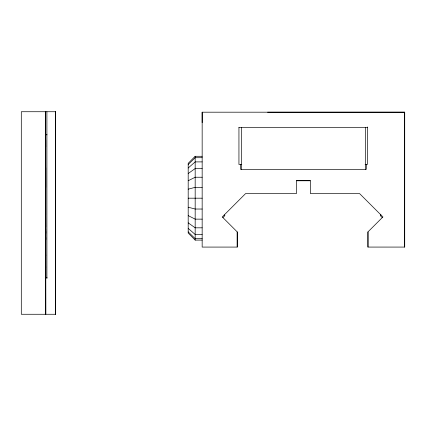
<?xml version="1.0" encoding="UTF-8"?>
<svg xmlns="http://www.w3.org/2000/svg" width="426" height="426" viewBox="0 0 426 426"><rect width="100%" height="100%" fill="white"/><g stroke="black" fill="none" stroke-linecap="round" stroke-linejoin="round"><path stroke-width="0.64" d="M45.71 239.007L45.731 237.516L45.731 240.046L45.747 167.839M45.747 277.917L45.747 260.728M45.742 260.531L45.747 139.904M202.158 122.672L202.158 112.192L404.7 112.192L404.7 247.08L367.963 247.075L367.963 231.893L382.931 216.925L359.581 193.58L310.416 193.58L310.416 180.725L296.443 180.725L296.443 193.58L245.6 193.58L222.255 216.925L237.218 231.898L237.218 247.08L202.158 247.08L202.158 112.192M367.963 247.08L367.963 231.898M45.704 214.997L45.619 177.69M45.742 255.792L45.742 254.679M45.742 267.475L45.742 266.777M45.731 233.933L45.736 230.359L45.742 231.393M202.158 156.283L195.172 156.283L188.191 163.328L188.191 233.049L195.172 240.094L202.158 240.094M222.915 217.59L224.891 215.615L224.23 214.949M188.191 164.516L195.172 157.711L202.158 157.711M188.191 167.998L195.172 161.896L202.158 161.896M188.191 173.536L195.172 168.558L202.158 168.558M188.191 180.757L195.172 177.237L202.158 177.237M188.191 189.165L195.172 187.344L202.158 187.344M267.581 112.208L404.7 112.192L404.7 247.075M238.943 127.449L367.382 127.449M45.715 134.781L47.03 134.781M241.766 164.463L238.943 164.463L238.943 127.411M365.114 164.463L367.382 164.463L367.382 126.969M296.443 180.73L310.416 180.73M188.191 198.191L202.158 198.186M202.158 209.033L195.172 209.033L188.191 207.212M202.158 219.14L195.172 219.14L188.191 215.62M202.158 227.819L195.172 227.819L188.191 222.841M202.158 234.481L195.172 234.481L188.191 228.379M202.158 238.666L195.172 238.666L188.191 231.861M45.747 277.954L47.318 277.954M55.524 314.271L21.3 314.271L21.3 111.729L55.524 111.729L55.524 314.271L55.524 111.729L55.524 277.954M380.737 214.736L380.956 214.949L380.29 215.615L382.266 217.59M45.736 229.231L45.742 229.918M45.742 232.873L45.731 231.494L45.747 314.271L45.555 111.729L45.747 314.271M45.747 146.885L45.555 111.729L45.747 187.392M45.646 208.548L45.747 226.967M366.285 164.463L366.285 169.351L240.573 169.351L240.573 164.463M365.322 127.449L365.322 169.351M241.633 127.449L241.633 169.351M237.218 231.893L237.218 247.075M195.172 156.283L195.172 240.094M46.897 111.729L46.897 277.954"/></g></svg>
